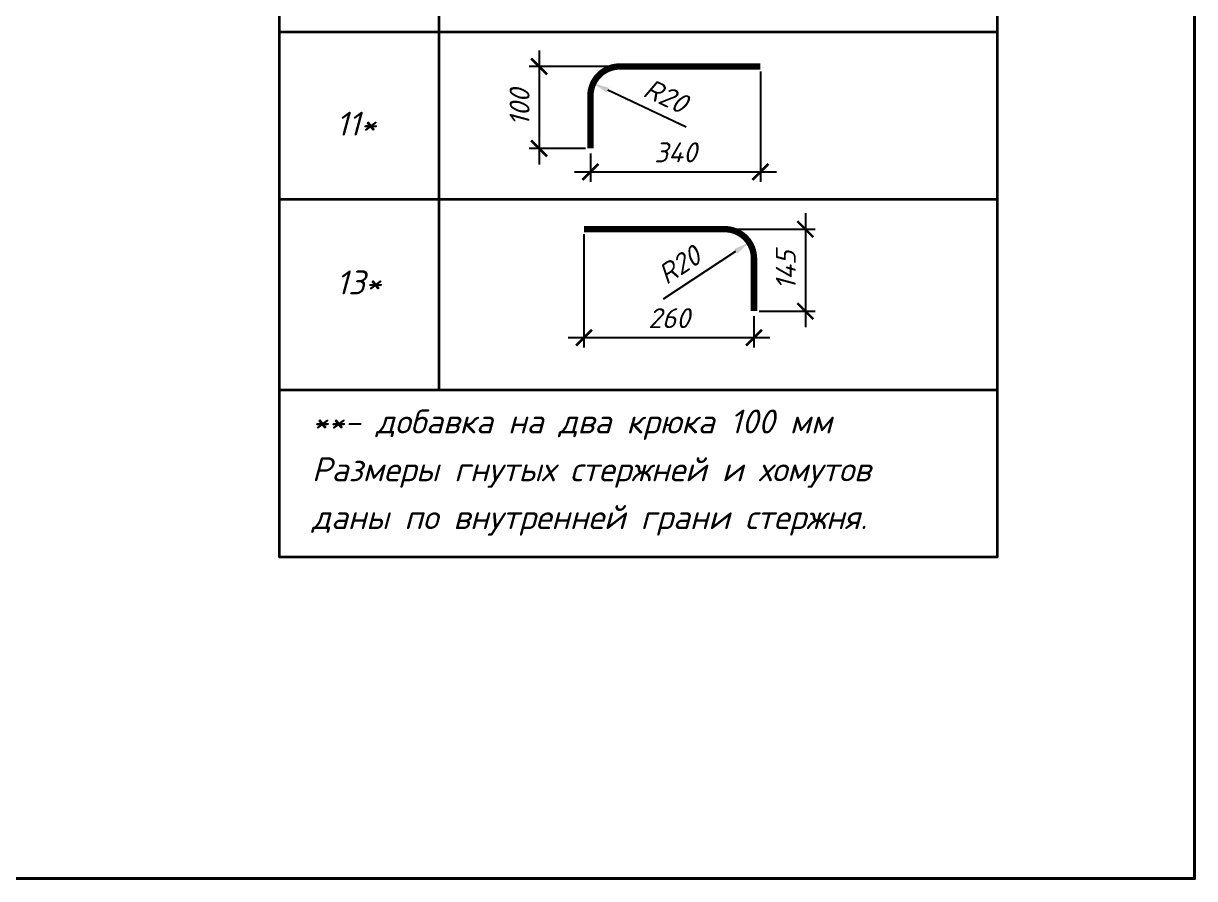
# Model space of a CAD drawing. Header units: millimetres. Extents: x -79646 to 95064, y -231229 to -58107.
# Drawn here: x 56700 to 71388, y -175514 to -164784 of the extents above; entities that cross this region are included whole.
import ezdxf

# ---------------------------------------------------------------- set-up
doc = ezdxf.new("R2010")
doc.units = ezdxf.units.MM
doc.header["$PDMODE"] = 3
doc.layers.get('0').update_dxf_attribs({"lineweight": 5})
doc.layers.get('Defpoints').update_dxf_attribs({"lineweight": 0})
for name, color, linetype, lineweight in [('#Dimensions', 7, 'Continuous', 9), ('#Арматура', 152, 'Continuous', 30), ('k_ Рамка', 7, 'Continuous', 35)]:
    doc.layers.add(name, color=color, linetype=linetype, lineweight=lineweight)
doc.styles.add('ESKDW', font='eskdw.shx', dxfattribs={"oblique": 15})
doc.styles.add('STEP PR', font='isocpeui.ttf')
doc.dimstyles.new('SPDS', dxfattribs={"dimscale": 50, "dimtxt": 2.5, "dimasz": 2, "dimexe": 1.25, "dimexo": 0.625, "dimtad": 1, "dimdec": 0, "dimrnd": 0.001, "dimtxsty": 'ESKDW', "dimblk": 'ARCHTICK', "dimcen": 2.5, "dimdle": 2, "dimclrd": 256, "dimclre": 256, "dimclrt": 7, "dimadec": 0, "dimazin": 2, "dimtfac": 0.75, "dimtdec": 0, "dimtmove": 1, "dimatfit": 3, "dimfxl": 1, "dimtolj": 1, "dimarcsym": 1})

# ---------------------------------------------------------------- blocks, each defined once
blk = doc.blocks.new('_ArchTick')
at = {"color": 0, "linetype": 'ByBlock', "const_width": 0.15}
blk.add_lwpolyline([(-0.5, -0.5), (0.5, 0.5)], dxfattribs=at)
blk = doc.blocks.new('*D1261')
at = {"layer": '#Dimensions', "lineweight": -2, "transparency": 16777216}
for p, q in [((65943, -165387), (65943, -166772)), ((63811, -166415), (63811, -166772)), ((63611, -166647), (66143, -166647))]:
    blk.add_line(p, q, dxfattribs=at)
at = {"layer": 'Defpoints', "color": 0, "lineweight": 0, "transparency": 16777216}
for p in [(65943, -165324), (63811, -166353), (65943, -166647)]:
    blk.add_point(p, dxfattribs=at)
at = {"layer": '#Dimensions', "lineweight": -2, "transparency": 16777216, "xscale": 200, "yscale": 200, "zscale": 200, "rotation": 180}
blk.add_blockref('_ArchTick', (63811, -166647), dxfattribs=at)
at = {"layer": '#Dimensions', "lineweight": -2, "transparency": 16777216, "xscale": 200, "yscale": 200, "zscale": 200}
blk.add_blockref('_ArchTick', (65943, -166647), dxfattribs=at)
at = {"layer": '#Dimensions', "transparency": 16777216, "insert": (64877, -166402), "char_height": 250, "attachment_point": 5, "style": 'STEP PR'}
blk.add_mtext('\\A1;340', dxfattribs=at)
blk = doc.blocks.new('*D1260')
at = {"layer": '#Dimensions', "lineweight": -2, "transparency": 16777216}
for p, q in [((63167, -165124), (63167, -166553)), ((65881, -165324), (63042, -165324)), ((63748, -166353), (63042, -166353))]:
    blk.add_line(p, q, dxfattribs=at)
at = {"layer": 'Defpoints', "color": 0, "lineweight": 0, "transparency": 16777216}
for p in [(65943, -165324), (63167, -166353), (63811, -166353)]:
    blk.add_point(p, dxfattribs=at)
at = {"layer": '#Dimensions', "lineweight": -2, "transparency": 16777216, "xscale": 200, "yscale": 200, "zscale": 200}
for p, rotation in [((63167, -165324), 90), ((63167, -166353), 270)]:
    blk.add_blockref('_ArchTick', p, dxfattribs=dict(at, rotation=rotation))
at = {"layer": '#Dimensions', "transparency": 16777216, "insert": (62922, -165839), "char_height": 250, "attachment_point": 5, "rotation": 90, "style": 'STEP PR'}
blk.add_mtext('\\A1;100', dxfattribs=at)
blk = doc.blocks.new('*D1263')
at = {"layer": '#Dimensions', "lineweight": -2, "transparency": 16777216}
for p, q in [((63730, -167428), (63730, -168852)), ((65862, -168456), (65862, -168852)), ((66062, -168727), (63530, -168727))]:
    blk.add_line(p, q, dxfattribs=at)
at = {"layer": 'Defpoints', "color": 0, "lineweight": 0, "transparency": 16777216}
for p in [(63730, -167366), (65862, -168394), (63730, -168727)]:
    blk.add_point(p, dxfattribs=at)
at = {"layer": '#Dimensions', "lineweight": -2, "transparency": 16777216, "xscale": 200, "yscale": 200, "zscale": 200, "rotation": 180}
blk.add_blockref('_ArchTick', (63730, -168727), dxfattribs=at)
at = {"layer": '#Dimensions', "lineweight": -2, "transparency": 16777216, "xscale": 200, "yscale": 200, "zscale": 200}
blk.add_blockref('_ArchTick', (65862, -168727), dxfattribs=at)
at = {"layer": '#Dimensions', "transparency": 16777216, "insert": (64796, -168482), "char_height": 250, "attachment_point": 5, "style": 'STEP PR'}
blk.add_mtext('\\A1;260', dxfattribs=at)
blk = doc.blocks.new('*D1262')
at = {"layer": '#Dimensions', "lineweight": -2, "transparency": 16777216}
for p, q in [((66506, -167166), (66506, -168594)), ((65556, -167366), (66631, -167366)), ((65925, -168394), (66631, -168394))]:
    blk.add_line(p, q, dxfattribs=at)
at = {"layer": 'Defpoints', "color": 0, "lineweight": 0, "transparency": 16777216}
for p in [(65493, -167366), (65862, -168394), (66506, -168394)]:
    blk.add_point(p, dxfattribs=at)
at = {"layer": '#Dimensions', "lineweight": -2, "transparency": 16777216, "xscale": 200, "yscale": 200, "zscale": 200}
for p, rotation in [((66506, -167366), 90), ((66506, -168394), 270)]:
    blk.add_blockref('_ArchTick', p, dxfattribs=dict(at, rotation=rotation))
at = {"layer": '#Dimensions', "transparency": 16777216, "insert": (66261, -167880), "char_height": 250, "attachment_point": 5, "rotation": 90, "style": 'STEP PR'}
blk.add_mtext('\\A1;145', dxfattribs=at)
blk = doc.blocks.new('*D1411')
at = {"layer": '#Dimensions', "lineweight": -2, "transparency": 16777216}
blk.add_line((64725, -168238), (65635, -167642), dxfattribs=at)
at = {"layer": '#Dimensions', "lineweight": 0, "transparency": 16777216}
blk.add_solid([(65616, -167614), (65653, -167670), (65802, -167532)], dxfattribs=at)
at = {"layer": 'Defpoints', "color": 0, "lineweight": 0, "transparency": 16777216}
for p in [(65802, -167532), (65493, -167734)]:
    blk.add_point(p, dxfattribs=at)
at = {"layer": '#Dimensions', "transparency": 16777216, "insert": (64924, -167815), "char_height": 250, "attachment_point": 5, "rotation": 33.2561, "style": 'STEP PR'}
blk.add_mtext('\\A1;R20', dxfattribs=at)
blk = doc.blocks.new('*D1414')
at = {"layer": '#Dimensions', "lineweight": -2, "transparency": 16777216}
blk.add_line((65010, -166085), (64027, -165621), dxfattribs=at)
at = {"layer": '#Dimensions', "lineweight": 0, "transparency": 16777216}
blk.add_solid([(64041, -165591), (64013, -165651), (63846, -165536)], dxfattribs=at)
at = {"layer": 'Defpoints', "color": 0, "lineweight": 0, "transparency": 16777216}
for p in [(63846, -165536), (64179, -165693)]:
    blk.add_point(p, dxfattribs=at)
at = {"layer": '#Dimensions', "transparency": 16777216, "insert": (64755, -165694), "char_height": 250, "attachment_point": 5, "rotation": 334.7484, "style": 'STEP PR'}
blk.add_mtext('\\A1;R20', dxfattribs=at)

msp = doc.modelspace()

# ---------------------------------------------------------------- linework, layer by layer
at = {"layer": '#Арматура', "const_width": 80}
for points in [[(65943.2656, -165324.47987), (64179.36794, -165324.47987, 0.4142135624), (63810.66794, -165693.17987), (63810.66794, -166352.76093)], [(63729.57255, -167365.60215), (65493.47021, -167365.60215, -0.4142135624), (65862.17021, -167734.30215), (65862.17021, -168393.88321)]]:
    msp.add_lwpolyline(points, format="xyb", dxfattribs=at)
at = {"color": 72, "lineweight": 40}
msp.add_lwpolyline([(15460.49268, -133589.24783), (71387.56783, -133589.24783), (71387.56783, -175513.80056), (15460.49268, -175513.80056)], close=True, dxfattribs=at)
at = {"layer": 'k_ Рамка'}
msp.add_lwpolyline([(59911.49398, -142293.7075), (68911.49398, -142293.7075), (68911.49398, -171479.79456), (59911.49398, -171479.79456)], close=True, dxfattribs=at)
for points in [[(61911.49398, -142293.7075), (61911.49398, -169379.79456)], [(59911.49398, -164888.85816), (68911.49398, -164888.85816)], [(59911.49398, -166988.85816), (68911.49398, -166988.85816)], [(59911.49398, -169379.79456), (68911.49398, -169379.79456)]]:
    msp.add_lwpolyline(points, dxfattribs=at)

# ---------------------------------------------------------------- texts
at = {"layer": 'k_ Рамка', "char_height": 300, "attachment_point": 4, "line_spacing_factor": 1.2, "style": 'STEP PR'}
for s, insert, width in [('11*', (60621.34789, -166042.10972), 807.2699717), ('13*', (60621.34789, -168033.7084), 807.2699717), ('**- добавка на два крюка 100 мм\\PРазмеры гнутых стержней и хомутов даны по внутренней грани стержня. ', (60316.96876, -170420.02483), 7797.3089723)]:
    msp.add_mtext(s, dxfattribs=dict(at, insert=insert, width=width))

# ---------------------------------------------------------------- dimensions: what is measured, and where the dimension line sits
at = {"layer": '#Dimensions'}
for base, p1, p2, angle, text, picture, middle in [((63166.81101, -166352.76093), (65943.2656, -165324.47987), (63810.66794, -166352.76093), 90, '100', '*D1260', (62921.81101, -165838.6204)), ((66506.02713, -168393.88321), (65493.47032, -167365.60215), (65862.17021, -168393.88321), 90, '145', '*D1262', (66261.02713, -167879.74268)), ((63729.57255, -168726.93116), (65862.17021, -168393.88321), (63729.57255, -167365.60215), 180, '260', '*D1263', (64795.87138, -168481.93116))]:
    dim = msp.add_linear_dim(base=base, p1=p1, p2=p2, angle=angle, text=text, dimstyle='SPDS', override={"dimscale": 100, "dimgap": 1.2, "dimrnd": 5, "dimtxsty": 'STEP PR', "dimblk1": 'ArchTick', "dimblk2": 'ArchTick', "dimsah": 1, "dimclrt": 256}, dxfattribs=at)
    dim.commit()
    dim.dimension.update_dxf_attribs({"geometry": picture, "text_midpoint": middle})
dim = msp.add_linear_dim(base=(65943.2656, -166647.3326), p1=(63810.66794, -166352.76093), p2=(65943.2656, -165324.47987), text='340', dimstyle='SPDS', override={"dimscale": 100, "dimgap": 1.2, "dimrnd": 5, "dimtxsty": 'STEP PR', "dimblk1": 'ArchTick', "dimblk2": 'ArchTick', "dimsah": 1, "dimclrt": 256}, dxfattribs=at)
dim.commit()
dim.dimension.update_dxf_attribs({"geometry": '*D1261', "text_midpoint": (64876.96677, -166402.3326)})
for center, mpoint, picture, middle in [((64179.36794, -165693.17987), (63845.89971, -165535.89468), '*D1414', (64650.06624, -165915.19165)), ((65493.47021, -167734.30215), (65801.7875, -167532.11378), '*D1411', (65058.27304, -168019.69582))]:
    dim = msp.add_radius_dim(center=center, mpoint=mpoint, text='R20', dimstyle='SPDS', override={"dimscale": 100, "dimgap": 1.2, "dimrnd": 5, "dimtxsty": 'STEP PR', "dimblk1": 'ArchTick', "dimsah": 1, "dimclrt": 256}, dxfattribs=at)
    dim.commit()
    dim.dimension.update_dxf_attribs({"geometry": picture, "text_midpoint": middle, "dimtype": 164})

doc.saveas('drawing.dxf')
